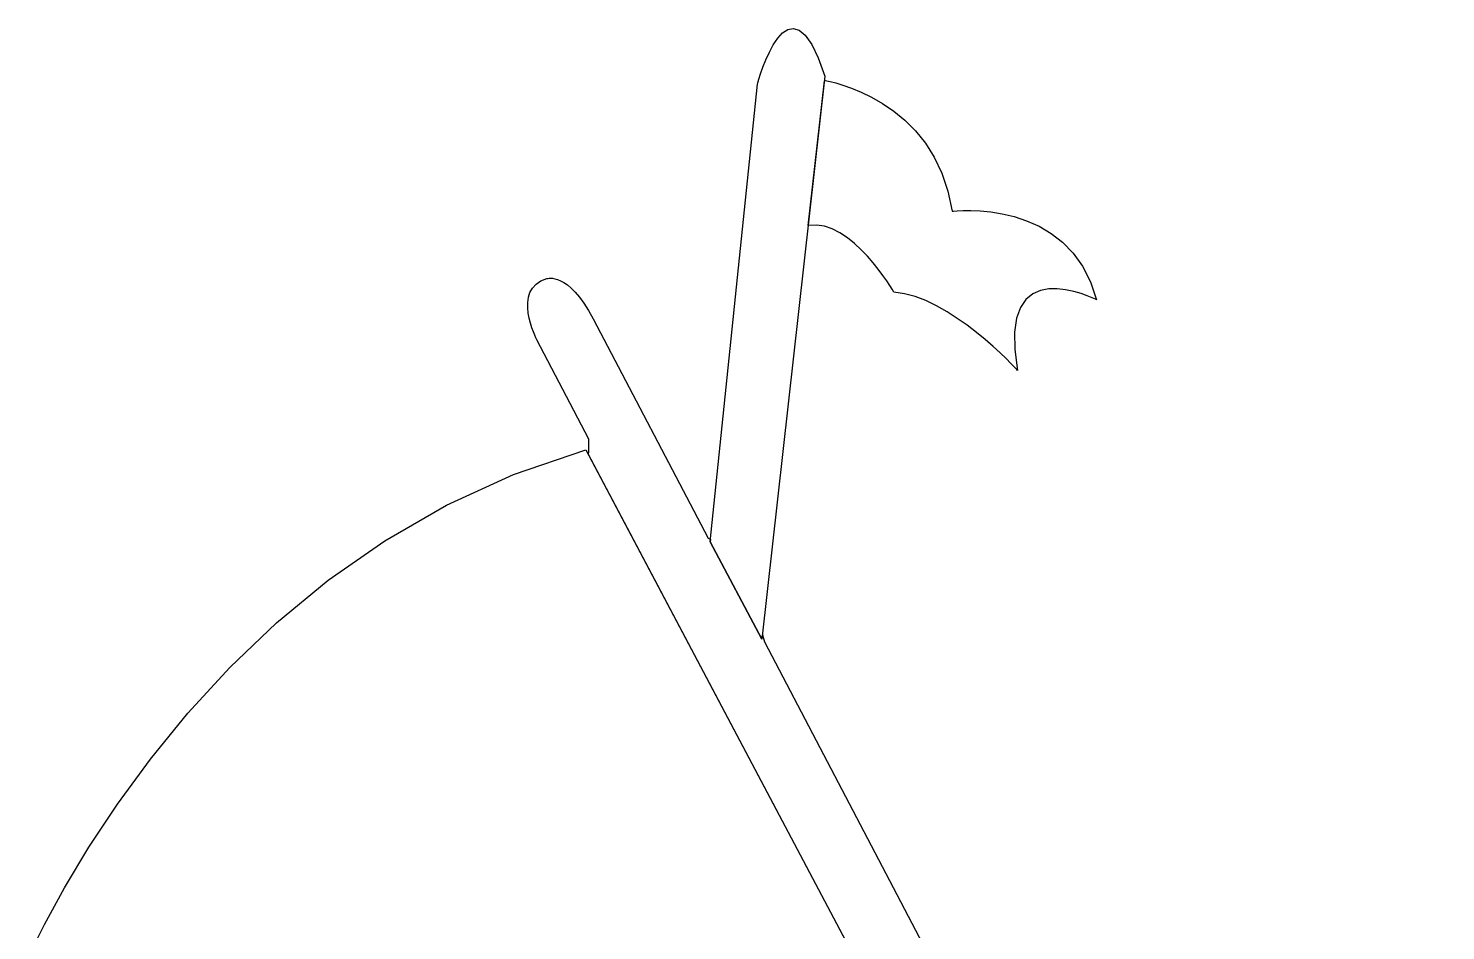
# Model space of a CAD drawing. Extents: x -45 to 45, y -91 to 91.
# Drawn here: x -8.67 to 14.38, y -6.96 to 7.71 of the extents above; entities that cross this region are included whole.
import ezdxf

# ---------------------------------------------------------------- set-up
doc = ezdxf.new("R2010")
doc.units = 0
doc.layers.get('0').update_dxf_attribs({"linetype": 'CONTINUOUS'})

msp = doc.modelspace()

# ---------------------------------------------------------------- linework, layer by layer
for points in [[(2.4217, -0.6401), (3.1887, 6.804), (3.1887, 6.804), (3.1944, 6.8254), (3.2117, 6.8843), (3.2395, 6.9721), (3.2776, 7.0806), (3.3249, 7.2012), (3.3811, 7.3256), (3.4454, 7.4454), (3.5174, 7.5524), (3.5959, 7.6378), (3.6808, 7.6935), (3.7712, 7.7111), (3.8666, 7.6822), (3.9661, 7.5982), (4.0695, 7.4509), (4.1757, 7.2319), (4.2845, 6.9329), (3.2618, -2.2247), (2.4217, -0.6401)], [(4.2762, 6.8587), (4.2941, 6.8634), (4.2941, 6.8634), (4.3141, 6.8596), (4.3715, 6.8471), (4.461, 6.8241), (4.5781, 6.7889), (4.7176, 6.7393), (4.8749, 6.6739), (5.045, 6.5906), (5.2232, 6.4877), (5.4044, 6.3632), (5.5839, 6.2155), (5.7567, 6.0427), (5.9182, 5.8429), (6.0632, 5.6143), (6.1873, 5.3551), (6.2852, 5.0635), (6.3523, 4.7379), (6.3523, 4.7379), (6.3738, 4.7401), (6.4352, 4.745), (6.5315, 4.7491), (6.6579, 4.7496), (6.8091, 4.7429), (6.9804, 4.7261), (7.1667, 4.6959), (7.3632, 4.6492), (7.5646, 4.5826), (7.7663, 4.4932), (7.9631, 4.3775), (8.1502, 4.2327), (8.3224, 4.0552), (8.475, 3.8423), (8.6029, 3.5904), (8.7012, 3.2965), (8.7012, 3.2965), (8.6827, 3.3055), (8.631, 3.3292), (8.5514, 3.3621), (8.4495, 3.3987), (8.3302, 3.4335), (8.1992, 3.4612), (8.0617, 3.4762), (7.9232, 3.4735), (7.7888, 3.447), (7.6641, 3.3918), (7.5543, 3.3021), (7.465, 3.1727), (7.4012, 2.9979), (7.3686, 2.7726), (7.3723, 2.4911), (7.4178, 2.1482), (7.4178, 2.1482), (7.4049, 2.1618), (7.368, 2.2007), (7.3089, 2.2611), (7.2296, 2.3398), (7.1319, 2.4329), (7.018, 2.5372), (6.8896, 2.649), (6.7488, 2.7651), (6.5973, 2.8815), (6.4375, 2.9951), (6.271, 3.1022), (6.0999, 3.1995), (5.926, 3.2831), (5.7515, 3.3499), (5.5781, 3.3961), (5.408, 3.4186), (5.408, 3.4186), (5.4, 3.4319), (5.3769, 3.4699), (5.3396, 3.5286), (5.2893, 3.6046), (5.2266, 3.6939), (5.1528, 3.793), (5.0687, 3.898), (4.9756, 4.0056), (4.8739, 4.1115), (4.765, 4.2125), (4.6497, 4.3048), (4.5293, 4.3847), (4.4044, 4.4483), (4.2762, 4.4923), (4.1455, 4.5127), (4.0135, 4.506), (4.2762, 6.8587)], [(0.4463, 0.8153), (0.4463, 1.0327), (-0.3975, 2.6448), (-0.3975, 2.6448), (-0.4021, 2.6541), (-0.4148, 2.6808), (-0.4332, 2.7226), (-0.4555, 2.7774), (-0.4791, 2.8428), (-0.5024, 2.9169), (-0.523, 2.9972), (-0.5388, 3.0817), (-0.5475, 3.1679), (-0.5472, 3.254), (-0.5357, 3.3375), (-0.511, 3.4164), (-0.4706, 3.4883), (-0.4128, 3.5512), (-0.3352, 3.6028), (-0.2359, 3.641), (-0.2359, 3.641), (-0.2319, 3.6421), (-0.2203, 3.6448), (-0.2015, 3.6474), (-0.176, 3.6486), (-0.144, 3.6465), (-0.106, 3.6399), (-0.0624, 3.6272), (-0.0137, 3.607), (0.0399, 3.5774), (0.098, 3.5374), (0.1601, 3.4851), (0.226, 3.4193), (0.295, 3.3381), (0.3671, 3.2404), (0.4415, 3.1244), (0.5182, 2.9889), (2.3853, -0.5794), (2.4257, -0.6009), (2.4217, -0.6401), (3.2618, -2.2247), (3.2701, -2.1501), (3.3009, -2.2639), (15.3296, -25.2315)], [(-8.6674, -7.3813), (-8.405, -6.861), (-8.0773, -6.2641), (-7.6826, -5.6067), (-7.2187, -4.9043), (-6.6838, -4.1726), (-6.0755, -3.427), (-5.3922, -2.6835), (-4.6316, -1.9576), (-3.792, -1.2651), (-2.871, -0.6213), (-1.8669, -0.0424), (-0.7776, 0.4563), (0.3987, 0.8593), (13.8088, -24.4873)], [(13.8088, -24.4873), (0.4332, 0.794), (0.4463, 0.8153)]]:
    msp.add_lwpolyline(points)

doc.saveas('drawing.dxf')
